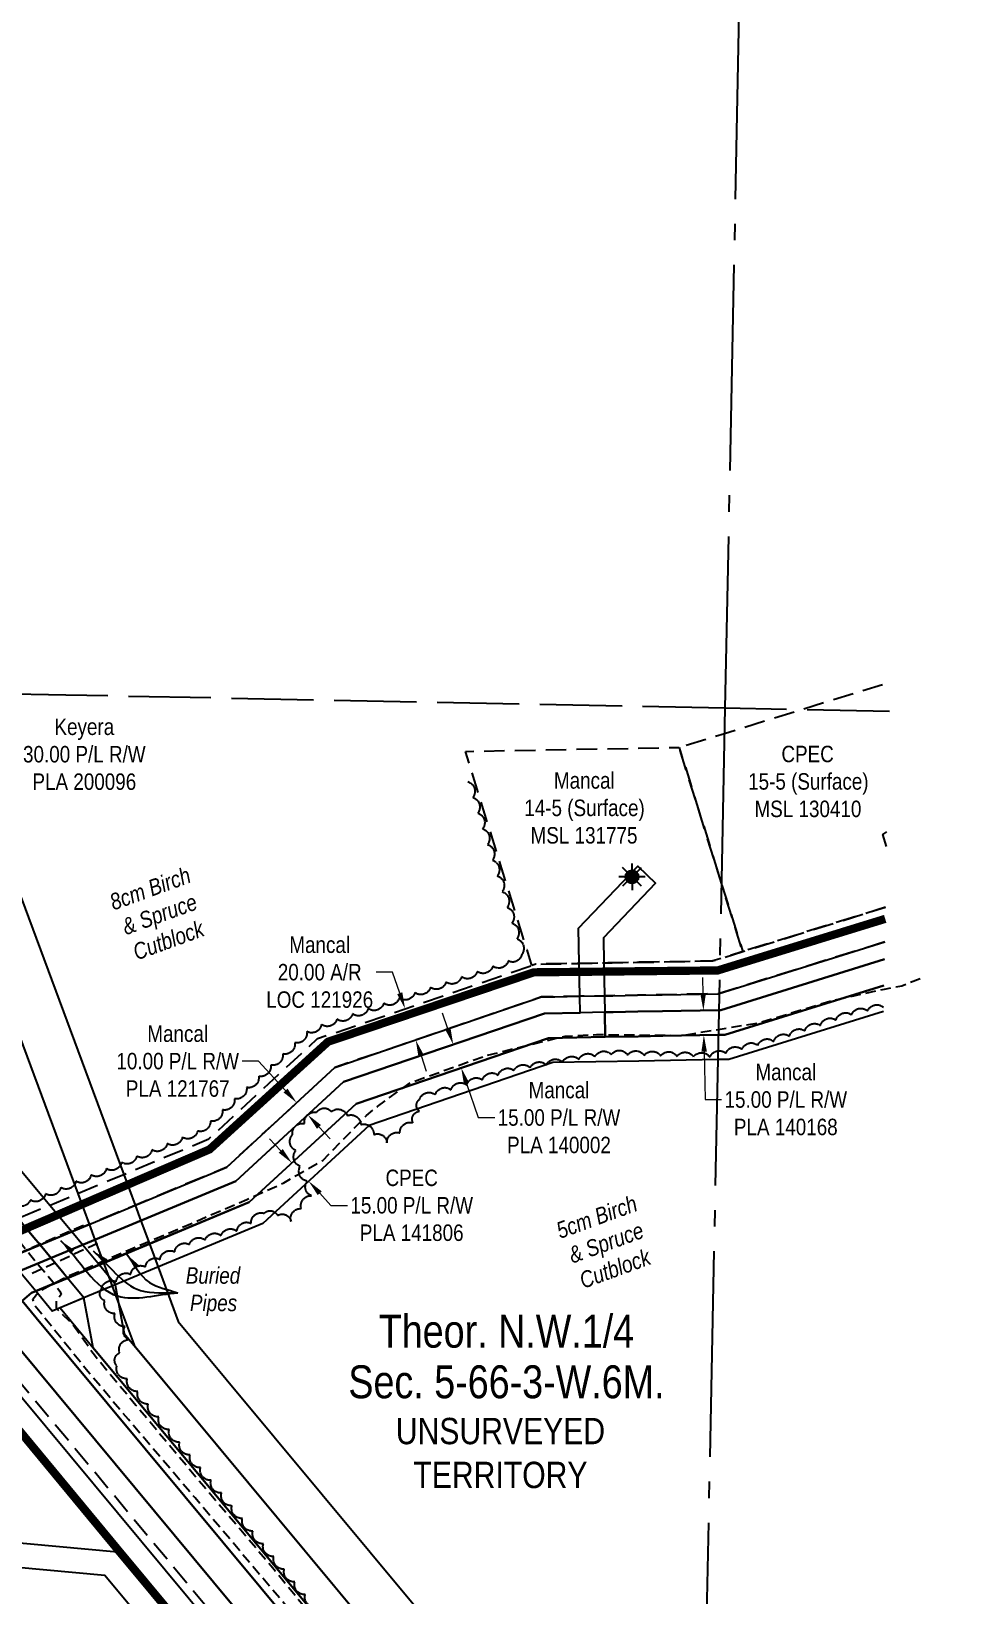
# Model space of a CAD drawing. Extents: x 405326 to 424052, y 6044755 to 6062236.
# Drawn here: x 408330 to 408893, y 6060753 to 6061703 of the extents above; entities that cross this region are included whole.
import ezdxf
from ezdxf.enums import TextEntityAlignment as Align

# ---------------------------------------------------------------- set-up
doc = ezdxf.new("R2010")
doc.units = 0
doc.header["$LTSCALE"] = 5
for name, pattern in [('0', [1, 1, 0]), ('foc-ACCESSROAD', [3.75, 2.5, -1.25]), ('foc-QUARTERLINE', [33, 25, -3, 2, -3]), ('foc-UNSURVEYED', [12.5, 10, -2.5]), ('UG_PIPE', [1.875, 1.25, -0.625])]:
    doc.linetypes.add(name, pattern=pattern)
for name, color, linetype in [('AS-PIPE-UG', 44, 'UG_PIPE'), ('AS-PIPE-UG-T', 44, 'Continuous'), ('AS-ROADS', 254, 'Continuous'), ('C-RW', 13, 'Continuous'), ('C-SYMBOL', 7, 'Continuous'), ('C-WS', 13, 'foc-ACCESSROAD'), ('F-AR', 190, 'foc-ACCESSROAD'), ('F-RW', 190, 'Continuous'), ('F-WS', 190, 'foc-ACCESSROAD'), ('F-WS-S', 190, 'Continuous'), ('L-SECQ', 8, 'foc-QUARTERLINE'), ('L-UNS-T', 3, 'Continuous'), ('L-USEC', 7, 'foc-UNSURVEYED'), ('P-PROPOSED', 10, 'Continuous'), ('T-BUSH', 110, '0'), ('T-BUSH-T', 110, 'Continuous')]:
    doc.layers.add(name, color=color, linetype=linetype)
for name, color, linetype, lineweight in [('C-RW-T', 13, 'Continuous', 9), ('C-WS-T', 13, 'Continuous', 9), ('F-AR-T', 190, 'Continuous', 9), ('F-RW-T', 190, 'Continuous', 9), ('F-WS-T', 190, 'Continuous', 9)]:
    doc.layers.add(name, color=color, linetype=linetype, lineweight=lineweight)
doc.styles.add('175L', font='ARIALN.TTF', dxfattribs={"height": 20})
doc.styles.add('80CG', font='ARIALN.TTF', dxfattribs={"height": 10})
doc.styles.add('80L', font='ARIALN.TTF', dxfattribs={"height": 10})
doc.dimstyles.new('Compass 5 000', dxfattribs={"dimscale": 5, "dimtxt": 9, "dimasz": 2, "dimexe": 0.2, "dimexo": 0.0625, "dimgap": 0.5, "dimtad": 0, "dimtih": 1, "dimtoh": 1, "dimzin": 0, "dimdsep": 46, "dimtxsty": '80CG', "dimcen": 0.1, "dimse1": 1, "dimse2": 1, "dimclrd": 256, "dimclrt": 256, "dimaunit": 1, "dimadec": 4, "dimazin": 0, "dimtfac": 0.06, "dimtofl": 0, "dimtmove": 0, "dimatfit": 1, "dimfxl": 0.2, "dimtolj": 1, "dimtzin": 0, "dimlwd": -1, "dimarcsym": 0})

# ---------------------------------------------------------------- blocks, each defined once
blk = doc.blocks.new('*D914')
at = {"layer": 'F-AR-T', "transparency": 16777216}
for p, q in [((408549.73, 6061130.97), (408539.73, 6061130.97)), ((408554.07, 6061118.26), (408549.73, 6061130.97)), ((408566.99, 6061080.41), (408570.22, 6061070.95))]:
    blk.add_line(p, q, dxfattribs=at)
for points in [[(408555.65, 6061118.8), (408552.49, 6061117.72), (408557.3, 6061108.79)], [(408568.56, 6061080.95), (408565.41, 6061079.87), (408563.76, 6061089.87)]]:
    blk.add_solid(points, dxfattribs=at)
at = {"layer": 'F-AR-T', "transparency": 16777216, "insert": (408505.43, 6061130.97), "char_height": 10, "attachment_point": 5, "style": '80CG'}
blk.add_mtext('\\A1;Mancal\\P20.00 A/R\\PLOC 121926', dxfattribs=at)
blk = doc.blocks.new('*D915')
at = {"layer": 'F-RW-T', "transparency": 16777216}
for p, q in [((408583.35, 6061096.57), (408580.12, 6061106.03)), ((408594.66, 6061063.44), (408601.75, 6061042.67)), ((408601.75, 6061042.67), (408611.75, 6061042.67))]:
    blk.add_line(p, q, dxfattribs=at)
for points in [[(408584.93, 6061097.1), (408581.77, 6061096.03), (408586.58, 6061087.1)], [(408596.23, 6061063.98), (408593.08, 6061062.91), (408591.43, 6061072.91)]]:
    blk.add_solid(points, dxfattribs=at)
at = {"layer": 'F-RW-T', "transparency": 16777216, "insert": (408650.83, 6061042.67), "char_height": 10, "attachment_point": 5, "style": '80CG'}
blk.add_mtext('\\A1;Mancal\\P15.00 P/L R/W\\PPLA 140002', dxfattribs=at)
blk = doc.blocks.new('*D916')
at = {"layer": 'F-RW-T', "transparency": 16777216}
for p, q in [((408468.22, 6061076.94), (408458.22, 6061076.94)), ((408484.66, 6061059.11), (408468.22, 6061076.94)), ((408504.99, 6061037.05), (408511.77, 6061029.69))]:
    blk.add_line(p, q, dxfattribs=at)
for points in [[(408485.89, 6061060.24), (408483.44, 6061057.98), (408491.44, 6061051.75)], [(408506.22, 6061038.18), (408503.76, 6061035.92), (408498.21, 6061044.4)]]:
    blk.add_solid(points, dxfattribs=at)
at = {"layer": 'F-RW-T', "transparency": 16777216, "insert": (408419.14, 6061076.94), "char_height": 10, "attachment_point": 5, "style": '80CG'}
blk.add_mtext('\\A1;Mancal\\P10.00 P/L R/W\\PPLA 121767', dxfattribs=at)
blk = doc.blocks.new('*D917')
at = {"layer": 'F-RW-T', "transparency": 16777216}
for p, q in [((408738.4, 6061117.77), (408738.22, 6061127.77)), ((408739.05, 6061082.77), (408739.58, 6061053.61)), ((408739.58, 6061053.61), (408749.58, 6061053.61))]:
    blk.add_line(p, q, dxfattribs=at)
for points in [[(408740.07, 6061117.8), (408736.74, 6061117.74), (408738.59, 6061107.77)], [(408740.71, 6061082.8), (408737.38, 6061082.74), (408738.86, 6061092.77)]]:
    blk.add_solid(points, dxfattribs=at)
at = {"layer": 'F-RW-T', "transparency": 16777216, "insert": (408788.67, 6061053.61), "char_height": 10, "attachment_point": 5, "style": '80CG'}
blk.add_mtext('\\A1;Mancal\\P15.00 P/L R/W\\PPLA 140168', dxfattribs=at)
blk = doc.blocks.new('GAS')
h = blk.add_hatch(color=255)
h.dxf.hatch_style = 1
edge = h.paths.add_edge_path()
edge.add_arc((0, 0), 0.9, 0, 360)
for p, q in [((-0.81, 0), (-1.62, 0)), ((-0.57, 0.57), (-1.14, 1.14)), ((0, 0.81), (0, 1.62)), ((0.57, 0.57), (1.14, 1.14)), ((1.62, 0), (0.81, 0)), ((-0.57, -0.57), (-1.14, -1.14)), ((0, -0.81), (0, -1.62)), ((1.14, -1.14), (0.57, -0.57))]:
    blk.add_line(p, q)
blk.add_circle((0, 0), 0.8)
blk = doc.blocks.new('*D921')
at = {"layer": 'F-RW-T', "transparency": 16777216}
for p, q in [((408303.54, 6061259.89), (408312.92, 6061263.37)), ((408312.92, 6061263.37), (408322.92, 6061263.37)), ((408256.68, 6061242.5), (408247.31, 6061239.02))]:
    blk.add_line(p, q, dxfattribs=at)
for points in [[(408302.96, 6061261.45), (408304.12, 6061258.33), (408294.17, 6061256.41)], [(408256.1, 6061244.06), (408257.26, 6061240.94), (408266.06, 6061245.98)]]:
    blk.add_solid(points, dxfattribs=at)
at = {"layer": 'F-RW-T', "transparency": 16777216, "insert": (408362.39, 6061263.37), "char_height": 10, "attachment_point": 5, "style": '80CG'}
blk.add_mtext('\\A1;Keyera\\P30.00 P/L R/W\\PPLA 200096', dxfattribs=at)
blk = doc.blocks.new('*D923')
at = {"layer": 'C-RW-T', "transparency": 16777216}
for p, q in [((408481.76, 6061022.44), (408474.98, 6061029.8)), ((408505.48, 6060996.71), (408512.26, 6060989.35)), ((408512.26, 6060989.35), (408522.26, 6060989.35))]:
    blk.add_line(p, q, dxfattribs=at)
for points in [[(408482.99, 6061023.57), (408480.54, 6061021.31), (408488.54, 6061015.09)], [(408506.71, 6060997.84), (408504.25, 6060995.58), (408498.7, 6061004.06)]]:
    blk.add_solid(points, dxfattribs=at)
at = {"layer": 'C-RW-T', "transparency": 16777216, "insert": (408561.34, 6060989.35), "char_height": 10, "attachment_point": 5, "style": '80CG'}
blk.add_mtext('\\A1;CPEC\\P15.00 P/L R/W\\PPLA 141806', dxfattribs=at)

msp = doc.modelspace()

# ---------------------------------------------------------------- linework, layer by layer
at = {"layer": 'AS-PIPE-UG', "flags": 128}
for points in [[(409510.049, 6058742.941), (409521.269, 6058753.304), (409575.891, 6058805.859), (409623.676, 6058850.909), (409666.647, 6058890.547), (409693.365, 6058916.226), (409759.038, 6058976.611), (409793.08, 6059007.569), (409797.968, 6059008.775), (409809.529, 6059011.002), (409820.578, 6059012.399), (409839.303, 6059014.826), (409855.01, 6059015.734), (409859.26, 6059016.322), (409862.023, 6059020.007), (409861.762, 6059033.112), (409861.189, 6059044.5), (409861.126, 6059055.313), (409861.207, 6059070.704), (409861.388, 6059080.991), (409861.023, 6059088.402), (409860.364, 6059100.185), (409853.312, 6059107.755), (409845.052, 6059114.874), (409798.34, 6059167.454), (409717.513, 6059265.511), (409662.739, 6059330.164), (409620.871, 6059379.266), (409580.161, 6059430.075), (409538.091, 6059480.848), (409442.734, 6059595.221), (409409.088, 6059633.261), (409364.663, 6059686.126), (409335.379, 6059722.154), (409245.037, 6059830.77), (409219.818, 6059860.175), (409194.636, 6059891.121), (409168.101, 6059923.368), (409119.407, 6059982.796), (409081.924, 6060027.63), (409036.198, 6060081.887), (408996.241, 6060130.081), (408980.458, 6060149.072), (408952.947, 6060183.153), (408926.465, 6060214.922), (408886.751, 6060261.547), (408857.984, 6060296.288), (408813.06, 6060351.216), (408744.677, 6060434.496), (408710.274, 6060475.907), (408699.745, 6060488.197), (408681.214, 6060509.589), (408662.756, 6060532.974), (408557.768, 6060656.471), (408512.324, 6060712.601), (408480.999, 6060750.829), (408429.669, 6060811.686), (408389.139, 6060859.307), (408364.61, 6060888.358), (408332.132, 6060928.754), (408331.112, 6060932.433), (408334.97, 6060937.24), (408342.103, 6060941.203), (408352.965, 6060946.548), (408387.648, 6060961.619), (408387.622, 6060961.645), (408412.878, 6060972.14), (408446.825, 6060986.791), (408461.138, 6060992.957), (408483.643, 6061002.979), (408491.431, 6061007.644), (408507.229, 6061016.708), (408533.91, 6061043.989), (408540.483, 6061049.522), (408560.466, 6061063.885), (408606.805, 6061080.479), (408654.538, 6061092.239), (408673.672, 6061093.141), (408725.597, 6061092.586), (408772.989, 6061100.441), (408815.482, 6061113.44), (408848.661, 6061120.785), (408859.242, 6061122.784), (408870.278, 6061127.286)], [(408291.955, 6061003.561), (408308.422, 6060985.716), (408329.858, 6060958.871), (408343.156, 6060942.922), (408347.469, 6060937.281), (408348.228, 6060935.255), (408345.358, 6060931.306), (408345.228, 6060926.819), (408355.673, 6060916.89), (408369.114, 6060897.669), (408393.776, 6060868.032), (408435.004, 6060818.73), (408475.876, 6060770.453), (408512.677, 6060725.335), (408554.124, 6060674.372), (408595.484, 6060627.628), (408621.083, 6060598.312), (408669.213, 6060536.95), (408684.211, 6060517.283), (408701.085, 6060495.815), (408713.559, 6060482.198), (408751.195, 6060437.296), (408816.915, 6060359.883), (408864.903, 6060302.027), (408893.829, 6060267.481), (408934.195, 6060218.683), (408959.857, 6060189.148), (408992.199, 6060149.629), (409051.522, 6060077.95), (409089.256, 6060032.233), (409126.161, 6059987.766), (409172.557, 6059933.633), (409203.308, 6059895.012), (409233.532, 6059859.808), (409255.634, 6059833.439), (409340.814, 6059726.849), (409374.096, 6059687.78), (409417.847, 6059636.029), (409451.379, 6059596.877), (409505.957, 6059530.844), (409545.229, 6059481.77), (409586.135, 6059433.458), (409631.654, 6059378.36), (409671.191, 6059333.037), (409728.064, 6059265.227), (409806.005, 6059169.361), (409848.302, 6059119.925), (409864.522, 6059102.26), (409862.985, 6059105), (409865.286, 6059089.246), (409865.685, 6059080.686), (409866.094, 6059068.884), (409866.616, 6059036.831), (409865.874, 6059021.94), (409863.294, 6059014.233), (409854.373, 6059007.244), (409837.572, 6059007.607), (409816.793, 6059007.599), (409803.361, 6059004.216), (409796.01, 6059000.011), (409781.671, 6058987.671), (409747.518, 6058956.297), (409698.773, 6058911.518), (409655.24, 6058870.085), (409624.928, 6058842.067), (409572.673, 6058790.574)], [(408361.98, 6060977.237), (408318.058, 6060958.113)], [(408330.64, 6060948.129), (408371.104, 6060966.686)]]:
    msp.add_lwpolyline(points, dxfattribs=at)
at = {"layer": 'AS-ROADS', "const_width": 4.998, "flags": 128}
msp.add_lwpolyline([(408269.609, 6060935.403), (408318.476, 6060971.674), (408438.499, 6061023.368), (408510.513, 6061088.77), (408635.571, 6061130.945), (408747.307, 6061132.088), (408849.068, 6061163.419)], dxfattribs=at)
at = {"layer": 'C-RW'}
for points in [[(408849.953, 6061207.308), (408847.676, 6061214.639), (408850.133, 6061216.194)], [(408679.44, 6060504.948), (408353.198, 6060896.948), (408333.12, 6060921.074), (408324.55, 6060931.371), (408330.277, 6060936.14), (408332.889, 6060937.226), (408352.141, 6060945.239), (408371.534, 6060953.309), (408462.651, 6060991.231), (408527.663, 6061051.147), (408644.554, 6061091.039), (408678.975, 6061091.674), (408699.043, 6061092.042), (408714.039, 6061092.316), (408747.668, 6061092.935), (408751.616, 6061093.007), (408848.253, 6061123.031)], [(408847.933, 6061107.185), (408754.027, 6061078.051), (408747.365, 6061077.928), (408699.319, 6061077.044), (408647.176, 6061076.087), (408535.501, 6061037.973), (408470.864, 6060978.404), (408381.131, 6060941.058), (408362.149, 6060933.158), (408352.59, 6060929.179), (408347.615, 6060927.109), (408367.802, 6060902.86), (408690.968, 6060514.543)], [(408322.096, 6060981.462), (408331.741, 6060969.876), (408335.482, 6060965.378), (408342.172, 6060957.336), (408348.264, 6060950.013), (408352.186, 6060945.258), (408362.198, 6060933.179), (408352.59, 6060929.179), (408347.615, 6060927.109), (408342.93, 6060925.16), (408332.887, 6060937.226), (408322.849, 6060949.294)]]:
    msp.add_lwpolyline(points, dxfattribs=at)
at = {"layer": 'C-WS', "flags": 128}
msp.add_lwpolyline([(408849.21, 6061170.467), (408762.5, 6061143.586), (408758.921, 6061154.9), (408749.525, 6061185.024), (408723.887, 6061267.573), (408751.363, 6061276.088), (408797.897, 6061290.507), (408851.971, 6061307.265)], dxfattribs=at)
at = {"layer": 'F-AR', "flags": 128}
for points in [[(406673.607, 6059603.383), (406607.515, 6059675.136), (406578.719, 6059705.214), (406549.288, 6059735.964), (406546.3, 6059739.091), (406435.759, 6059845.662), (406405.08, 6059878.11), (406391.479, 6059892.493), (406310.003, 6059978.668), (406284.904, 6060005.215), (406280.297, 6060001.007), (406269.346, 6059991.004), (406171.008, 6059901.184), (406002.743, 6059747.501), (405970.503, 6059718.054), (405955.06, 6059703.957), (405904.407, 6059657.693), (405885.568, 6059640.478), (405872.713, 6059655.829), (405875.283, 6059658.177), (405886.529, 6059668.447), (405889.206, 6059670.893), (405892.433, 6059673.839), (405894.885, 6059676.08), (405897.773, 6059678.718), (405911.277, 6059691.05), (405941.563, 6059718.705), (405959.472, 6059735.068), (405963.164, 6059738.44), (405973.802, 6059748.151), (406176.105, 6059932.924), (406190.869, 6059946.411), (406255.859, 6060005.771), (406280.869, 6060028.613), (406286.173, 6060033.458), (406296.505, 6060042.895), (406311.618, 6060056.699), (406648.632, 6060364.503), (406652.407, 6060367.815), (406728.161, 6060434.277), (406765.482, 6060467.28), (406829.091, 6060524.873), (406948.073, 6060632.624), (407042.847, 6060719.312), (407118.327, 6060790.297), (407131.659, 6060802.834), (407174.744, 6060827.544), (407197.292, 6060847.034), (407218.323, 6060866.83), (407240.114, 6060902.287), (407313.868, 6060969.15), (407401.063, 6061047.848), (407421.238, 6061069.206), (407438.771, 6061092.851), (407460.508, 6061123.512), (407493.531, 6061155.479), (407647.804, 6061298.96), (407662.721, 6061312.905), (407732.148, 6061377.845), (407800.586, 6061440.87), (407811.689, 6061451.095), (407817.417, 6061456.371), (407819.187, 6061457.779), (407829.951, 6061466.341), (407833.864, 6061469.453), (407847.831, 6061452.69), (407863.83, 6061433.493), (407895.275, 6061395.751), (407914.472, 6061372.712), (407924.065, 6061361.195), (407931.332, 6061352.479), (407933.664, 6061349.68), (407960.781, 6061317.135), (407969.336, 6061306.868), (408261.154, 6060956.644), (408283.536, 6060929.766), (408289.933, 6060922.083), (408293.132, 6060918.267), (408299.539, 6060910.562), (408650.23, 6060488.933), (408655.857, 6060482.171), (408662.27, 6060474.46), (408733.463, 6060388.866), (409213.995, 6059811.126), (409223.657, 6059799.509), (409322.023, 6059681.238), (409347.583, 6059650.567), (409516.281, 6059448.133), (409545.742, 6059412.779), (409550.45, 6059407.13), (409844.345, 6059053.527), (409837.693, 6059053.704), (409824.391, 6059054.06), (409820.233, 6059054.171), (409817.749, 6059054.238), (409798.169, 6059077.797), (409545.132, 6059382.241), (409535.059, 6059394.36), (409515.671, 6059417.627), (409321.13, 6059651.088), (409303.164, 6059672.655), (409295.582, 6059681.76), (409213.142, 6059780.826), (409193.938, 6059803.874), (409142.8, 6059865.348), (409133.222, 6059876.873), (408732.84, 6060357.979), (408645.667, 6060462.726), (408639.25, 6060470.436), (408629.626, 6060482.001), (408623.415, 6060489.461), (408382.505, 6060778.945), (408289.426, 6060891.476), (408286.737, 6060894.705), (408284.178, 6060897.776), (408274.579, 6060909.298), (408268.182, 6060916.977), (408205.9, 6060991.765), (408201.69, 6060996.807), (408199.488, 6060999.443), (408193.454, 6061006.668), (408180.655, 6061022.028), (407960.16, 6061286.648), (407942.877, 6061307.391), (407930.711, 6061321.979), (407918.297, 6061336.884), (407908.701, 6061348.405), (407899.074, 6061359.902), (407831.012, 6061441.63), (407830.433, 6061441.169), (407823.614, 6061434.89), (407812.567, 6061424.716), (407745.752, 6061363.186), (407691.394, 6061312.34), (407661.443, 6061284.335), (407507.297, 6061140.972), (407475.749, 6061110.434), (407454.962, 6061081.111), (407436.592, 6061056.339), (407415.054, 6061033.536), (407327.283, 6060954.319), (407255.659, 6060889.386), (407233.968, 6060854.092), (407210.69, 6060832.181), (407186.365, 6060811.155), (407143.647, 6060786.656), (407117.752, 6060762.305), (407056.446, 6060704.649), (406961.532, 6060617.834), (406858.248, 6060524.299), (406778.818, 6060452.377), (406741.557, 6060419.428), (406678.378, 6060364.002), (406667.052, 6060354.065), (406663.276, 6060350.754), (406662.118, 6060349.737), (406311.047, 6060029.092), (406309.992, 6060028.129), (406299.67, 6060018.701), (406310.592, 6060007.147), (406406.172, 6059906.052), (406419.839, 6059891.596), (406449.965, 6059859.733), (406560.455, 6059753.221), (406577.501, 6059735.406), (406606.933, 6059704.657), (406621.845, 6059689.086), (406701.272, 6059602.838)], [(408848.784, 6061149.37), (408748.175, 6061118.113), (408747.598, 6061117.933), (408713.578, 6061117.307), (408698.583, 6061117.031), (408683.584, 6061116.755), (408678.498, 6061116.662), (408663.527, 6061116.387), (408648.385, 6061116.109), (408640.182, 6061115.957), (408514.601, 6061073.099), (408448.964, 6061012.609), (408317.189, 6060957.765), (408308.555, 6060950.579), (408295.062, 6060939.349), (408294.746, 6060935.902), (408293.769, 6060925.267), (408293.13, 6060918.264), (408289.932, 6060922.082), (408283.535, 6060929.766), (408261.153, 6060956.642), (408278.834, 6060955.027), (408282.271, 6060954.714), (408295.768, 6060965.945), (408303.461, 6060972.349), (408306.72, 6060975.062), (408438.017, 6061029.707), (408504.153, 6061090.656), (408634.366, 6061135.096), (408636.687, 6061135.888), (408663.167, 6061136.375), (408678.129, 6061136.65), (408683.216, 6061136.744), (408698.214, 6061137.019), (408713.21, 6061137.295), (408744.385, 6061137.868), (408748.6, 6061139.178), (408762.045, 6061143.358), (408762.502, 6061143.557), (408849.21, 6061170.457)]]:
    msp.add_lwpolyline(points, dxfattribs=at)
at = {"layer": 'F-RW'}
for points in [[(407047.024, 6062186.755), (407146.703, 6062172.299), (407503.635, 6062120.527), (407616.855, 6062104.111), (407628.852, 6062102.37), (407652.848, 6062098.89), (407664.853, 6062097.149), (407746.059, 6062085.372), (407766.542, 6062082.401), (407787.026, 6062079.431), (407945.662, 6062056.43), (407975.742, 6062052.067), (408057.852, 6062040.159), (408028.138, 6061717.639), (408199.3, 6061512.001), (408277.703, 6061300.764), (408386.303, 6061008.184), (408393.266, 6060989.428), (408396.747, 6060980.048), (408401.97, 6060965.977), (408407.194, 6060951.904), (408419.512, 6060918.722), (408623.572, 6060673.548)], [(408600.53, 6060654.401), (408393.215, 6060903.51), (408383.014, 6060930.889), (408379.493, 6060940.376), (408377.237, 6060946.452), (408374.269, 6060954.447), (408369.046, 6060968.52), (408365.564, 6060977.898), (408358.602, 6060996.654), (408245.488, 6061301.401), (408172.987, 6061496.744), (408128.147, 6061550.627), (407997.041, 6061708.13), (408026.693, 6062013.954), (407975.118, 6062021.432), (407945.038, 6062025.794), (407790.629, 6062048.174)], [(407825.304, 6061589.84), (407876.723, 6061508.523), (407882.223, 6061501.914), (407890.204, 6061492.325), (407909.468, 6061469.177), (407932.87, 6061428.022), (407933.256, 6061427.343), (407948.307, 6061400.866), (407955.843, 6061387.621), (407961.995, 6061376.799), (407963.373, 6061374.376), (407979.46, 6061346.084), (408012.806, 6061306.006), (408203.267, 6061077.108), (408295.768, 6060965.946), (408308.555, 6060950.579), (408314.95, 6060942.895), (408324.546, 6060931.365), (408333.117, 6060921.067), (408353.195, 6060896.94), (408679.44, 6060504.946)], [(408666.864, 6060488.606), (408309.174, 6060918.573), (408299.577, 6060930.102), (408294.747, 6060935.904), (408293.181, 6060937.786), (408278.835, 6060955.028), (408187.894, 6061064.316), (407986.415, 6061306.529), (407961.183, 6061336.865), (407948.142, 6061352.542), (407944.604, 6061358.763), (407937.071, 6061372.006), (407931.914, 6061381.072), (407929.539, 6061385.246), (407914.479, 6061411.724), (407889.803, 6061455.107), (407878.072, 6061475.732), (407873.745, 6061480.93), (407860.573, 6061496.751)], [(408643.239, 6060489.071), (408295.358, 6060907.063), (408285.753, 6060918.596), (408279.355, 6060926.276), (407962.553, 6061307.002), (407960.622, 6061309.323), (407931.173, 6061344.708), (407929.756, 6061346.411), (407920.162, 6061357.94), (407910.569, 6061369.466), (407829.95, 6061466.34)], [(407857.825, 6061461.001), (407873.808, 6061441.791), (407905.229, 6061404.03), (407924.404, 6061380.977), (407931.732, 6061372.177), (407933.993, 6061369.449), (407943.58, 6061357.928), (407948.13, 6061352.513), (407961.181, 6061336.785), (407986.415, 6061306.529), (408187.894, 6061064.316), (408278.835, 6060955.028), (408293.181, 6060937.787), (408294.747, 6060935.905), (408299.577, 6060930.102), (408309.174, 6060918.573), (408666.864, 6060488.606)], [(408078.975, 6061304.695), (408337.464, 6060994.257), (408341.422, 6060989.505), (408354.803, 6060973.419), (408361.493, 6060965.377), (408371.534, 6060953.309), (408380.961, 6060941.976), (408381.131, 6060941.058), (408384.856, 6060920.948), (408386.6, 6060911.528), (408706.338, 6060527.337)], [(408317.189, 6060957.765), (408448.964, 6061012.609), (408514.601, 6061073.099), (408640.182, 6061115.957), (408648.385, 6061116.108), (408663.527, 6061116.386), (408678.498, 6061116.661), (408683.584, 6061116.755), (408698.583, 6061117.031), (408713.578, 6061117.307), (408747.598, 6061117.933), (408748.175, 6061118.113), (408848.784, 6061149.37)], [(408848.572, 6061138.837), (408749.205, 6061107.965), (408747.97, 6061107.942), (408713.763, 6061107.318), (408698.767, 6061107.043), (408683.769, 6061106.77), (408678.709, 6061106.669), (408663.707, 6061106.394), (408641.931, 6061105.992), (408519.825, 6061064.319), (408454.438, 6061004.059), (408322.423, 6060949.117)], [(408848.253, 6061123.033), (408751.616, 6061093.007), (408747.668, 6061092.935), (408714.039, 6061092.316), (408699.043, 6061092.043), (408678.975, 6061091.675), (408678.709, 6061106.669), (408683.769, 6061106.77), (408698.767, 6061107.043), (408713.763, 6061107.318), (408747.97, 6061107.942), (408749.205, 6061107.965), (408848.572, 6061138.837)], [(408690.968, 6060514.543), (408367.802, 6060902.86), (408362.149, 6060933.158), (408352.141, 6060945.239), (408348.264, 6060950.014), (408342.172, 6060957.336), (408335.481, 6060965.378), (408331.74, 6060969.874), (408322.096, 6060981.462)], [(408199.478, 6060795.698), (408382.505, 6060778.945), (408623.415, 6060489.461)], [(408603.574, 6060489.851), (408374.951, 6060764.575), (408191.673, 6060781.352)]]:
    msp.add_lwpolyline(points, dxfattribs=at)
at = {"layer": 'F-RW', "flags": 128}
msp.add_lwpolyline([(408322.423, 6060949.117), (408454.438, 6061004.059), (408519.825, 6061064.319), (408641.931, 6061105.992), (408663.707, 6061106.4), (408663.527, 6061116.386), (408663.167, 6061136.375), (408662.782, 6061157.71), (408698.665, 6061195.439), (408709.506, 6061185.128), (408677.849, 6061151.844), (408678.129, 6061136.65), (408678.498, 6061116.661), (408678.701, 6061106.665), (408678.975, 6061091.677), (408644.554, 6061091.039), (408527.663, 6061051.147), (408462.651, 6060991.231), (408330.277, 6060936.14), (408324.549, 6060931.368)], dxfattribs=at)
at = {"layer": 'F-WS', "flags": 128}
msp.add_lwpolyline([(408636.687, 6061135.888), (408634.366, 6061135.096), (408631.398, 6061144.648), (408593.967, 6061265.179), (408723.887, 6061267.573), (408749.525, 6061185.024), (408758.921, 6061154.9), (408762.5, 6061143.586), (408762.045, 6061143.361), (408748.6, 6061139.178), (408744.385, 6061137.868), (408713.21, 6061137.295), (408698.214, 6061137.019), (408683.216, 6061136.744), (408678.129, 6061136.65), (408663.167, 6061136.375), (408636.687, 6061135.888)], close=True, dxfattribs=at)
at = {"layer": 'L-SECQ'}
for p, q in [((408767.096, 6062055.61), (408751.672, 6061291.425)), ((408751.672, 6061291.425), (408719.216, 6059683.108))]:
    msp.add_line(p, q, dxfattribs=at)
at = {"layer": 'L-USEC'}
for p, q in [((408351.098, 6061299.333), (407950.523, 6061307.228)), ((408751.672, 6061291.425), (408351.098, 6061299.333)), ((408351.098, 6061299.333), (408351.098, 6061299.333)), ((408851.611, 6061289.45), (408751.672, 6061291.425))]:
    msp.add_line(p, q, dxfattribs=at)
at = {"layer": 'P-PROPOSED', "const_width": 4.998, "flags": 128}
msp.add_lwpolyline([(408624.183, 6060490.1), (408383.274, 6060779.583), (408290.195, 6060892.115), (408287.505, 6060895.345), (408284.946, 6060898.416), (408275.347, 6060909.938), (408268.95, 6060917.617), (408206.668, 6060992.405), (408202.457, 6060997.448), (408200.255, 6061000.084), (408194.221, 6061007.308), (408181.423, 6061022.668), (407960.928, 6061287.288), (407943.645, 6061308.031), (407931.479, 6061322.62), (407919.065, 6061337.524), (407909.469, 6061349.046), (407899.841, 6061360.543), (407831.155, 6061443.021)], dxfattribs=at)
at = {"layer": 'T-BUSH', "flags": 128}
for points in [[(408595.497, 6061246.765, -0.5205671), (408598.468, 6061237.221, -0.5205671), (408601.439, 6061227.677, -0.5205671), (408604.41, 6061218.133, -0.5205671), (408607.381, 6061208.589, -0.5205671), (408610.352, 6061199.045, -0.5205671), (408613.323, 6061189.501, -0.5205671), (408616.294, 6061179.957, -0.5205671), (408619.265, 6061170.413, -0.5205671), (408622.236, 6061160.869, -0.5205671), (408625.207, 6061151.325, -0.5205671), (408628.178, 6061141.781, -0.5205671), (408620.029, 6061137.894, -0.5205671), (408610.566, 6061134.675, -0.5205671), (408601.103, 6061131.456, -0.5205671), (408591.639, 6061128.238, -0.5205671), (408582.176, 6061125.019, -0.5205671), (408572.713, 6061121.8, -0.5205671), (408563.249, 6061118.581, -0.5205671), (408553.786, 6061115.363, -0.5205671), (408544.323, 6061112.144, -0.5205671), (408534.86, 6061108.925, -0.5205671), (408525.396, 6061105.707, -0.5205671), (408515.933, 6061102.488, -0.5205671), (408506.47, 6061099.269, -0.5205671), (408497.653, 6061094.967, -0.5205671), (408490.324, 6061088.17, -0.5205671), (408482.995, 6061081.372, -0.5205671), (408475.666, 6061074.575, -0.5205671), (408468.337, 6061067.778, -0.5205671), (408461.008, 6061060.981, -0.5205671), (408453.68, 6061054.184, -0.5205671), (408446.351, 6061047.386, -0.5205671), (408439.022, 6061040.589, -0.5205671), (408431.215, 6061034.539, -0.5205671), (408421.974, 6061030.728, -0.5205671), (408412.733, 6061026.917, -0.5205671), (408403.493, 6061023.105, -0.5205671), (408394.252, 6061019.294, -0.5205671), (408385.012, 6061015.483, -0.5205671), (408375.771, 6061011.672, -0.5205671), (408366.531, 6061007.861, -0.5205671), (408357.29, 6061004.049, -0.5205671), (408348.049, 6061000.238, -0.5205671), (408338.809, 6060996.427, -0.5205671), (408329.568, 6060992.616, -0.5205671), (408320.655, 6060990.133, -0.5205671), (408314.247, 6060997.804, -0.5205671), (408307.839, 6061005.475, -0.5205671), (408301.431, 6061013.147, -0.5205671), (408295.023, 6061020.818, -0.5205671), (408288.614, 6061028.49, -0.5205671), (408282.206, 6061036.161, -0.5205671), (408275.798, 6061043.832, -0.5205671), (408269.39, 6061051.504, -0.5205671), (408262.982, 6061059.175, -0.5205671), (408256.574, 6061066.846, -0.5205671), (408250.166, 6061074.518, -0.5205671), (408243.757, 6061082.189, -0.5205671), (408237.349, 6061089.86, -0.5205671), (408230.941, 6061097.532, -0.5205671), (408224.533, 6061105.203, -0.5205671), (408218.125, 6061112.874, -0.5205671), (408211.717, 6061120.546, -0.5205671), (408205.309, 6061128.217, -0.0879577), (408203.187, 6061128.409, -0.0879577)], [(408791.683, 6060642.135, -0.520567), (408784.312, 6060635.383, -0.5205671), (408776.941, 6060628.632, -0.5205671), (408769.57, 6060621.881, -0.5205671), (408762.199, 6060615.129, -0.5205671), (408754.828, 6060608.378, -0.5205671), (408747.456, 6060601.627, -0.5205671), (408740.085, 6060594.876, -0.5205671), (408732.714, 6060588.124, -0.5205671), (408725.343, 6060581.373, -0.5205671), (408717.972, 6060574.622, -0.5205671), (408710.601, 6060567.87, -0.5205671), (408708.085, 6060558.429, -0.5205671), (408706.27, 6060548.6, -0.5205671), (408697.19, 6060546.727, -0.5205671), (408687.237, 6060545.811, -0.5205671), (408677.787, 6060548.65, -0.5205671), (408669.117, 6060544.537, -0.5205671), (408660.539, 6060539.405, -0.5205671), (408651.856, 6060537.71, -0.5205671), (408643.301, 6060542.772, -0.5205671), (408636.418, 6060549.936, -0.5205671), (408630.737, 6060558.16, -0.5205671), (408625.055, 6060566.384, -0.5205671), (408619.374, 6060574.608, -0.5205671), (408614.162, 6060583.132, -0.5205671), (408609.113, 6060591.759, -0.5205671), (408604.064, 6060600.385, -0.5205671), (408598.685, 6060608.809, -0.5205671), (408593.246, 6060617.195, -0.5205671), (408590.591, 6060625.123, -0.5205671), (408598.432, 6060631.323, -0.5205671), (408593.585, 6060638.634, -0.5205671), (408586.942, 6060646.102, -0.5205671), (408580.299, 6060653.571, -0.5205671), (408573.655, 6060661.04, -0.5205671), (408567.012, 6060668.508, -0.5205671), (408560.369, 6060675.977, -0.5205671), (408553.83, 6060683.535, -0.5205671), (408547.472, 6060691.248, -0.5205671), (408541.113, 6060698.961, -0.5205671), (408534.755, 6060706.673, -0.5205671), (408528.397, 6060714.386, -0.5205671), (408522.039, 6060722.099, -0.5205671), (408515.681, 6060729.812, -0.5205671), (408509.323, 6060737.525, -0.5205671), (408502.965, 6060745.238, -0.5205671), (408496.607, 6060752.951, -0.5205671), (408490.249, 6060760.664, -0.5205671), (408483.891, 6060768.377, -0.5205671), (408477.533, 6060776.09, -0.5205671), (408471.175, 6060783.802, -0.5205671), (408464.817, 6060791.515, -0.5205671), (408458.458, 6060799.228, -0.5205671), (408452.1, 6060806.941, -0.5205671), (408445.742, 6060814.654, -0.5205671), (408439.384, 6060822.367, -0.5205671), (408433.026, 6060830.08, -0.5205671), (408426.668, 6060837.793, -0.5205671), (408420.31, 6060845.506, -0.5205671), (408413.952, 6060853.219, -0.5205671), (408407.594, 6060860.931, -0.5205671), (408401.236, 6060868.644, -0.5205671), (408394.878, 6060876.357, -0.5205671), (408388.52, 6060884.07, -0.5205671), (408382.161, 6060891.783, -0.5205671), (408383.808, 6060899.741, -0.5205671), (408389.682, 6060907.829, -0.5205671), (408387.155, 6060915.754, -0.5205671), (408380.971, 6060923.608, -0.5205671), (408374.788, 6060931.461, -0.5205671), (408372.788, 6060938.397, -0.5205671), (408381.691, 6060942.942, -0.5205671), (408390.593, 6060947.488, -0.5205671), (408399.496, 6060952.033, -0.5205671), (408408.398, 6060956.578, -0.5205671), (408417.301, 6060961.124, -0.5205671), (408426.209, 6060965.654, -0.5205671), (408435.837, 6060968.341, -0.5205671), (408445.465, 6060971.028, -0.5205671), (408455.092, 6060973.715, -0.5205671), (408463.685, 6060978.475, -0.5205671), (408471.616, 6060984.558, -0.5205671), (408479.872, 6060983.238, -0.5205671), (408488.014, 6060979.612, -0.5205671), (408494.244, 6060987.428, -0.5205671), (408500.475, 6060995.245, -0.5205671), (408497.908, 6061004.029, -0.5205671), (408493.554, 6061013.023, -0.5205671), (408490.991, 6061022.685, -0.5205671), (408488.855, 6061032.223, -0.5205671), (408496.169, 6061039.036, -0.5205671), (408503.484, 6061045.848, -0.5205671), (408512.434, 6061046.315, -0.5205671), (408522.13, 6061043.885, -0.5205671), (408530.369, 6061038.427, -0.5205671), (408538.322, 6061032.372, -0.5205671), (408546.272, 6061027.316, -0.5205671), (408554.193, 6061033.413, -0.5205671), (408562.114, 6061039.509, -0.5205671), (408566.018, 6061046.58, -0.5205671), (408566.121, 6061053.708, -0.5205671), (408575.668, 6061056.671, -0.5205671), (408585.214, 6061059.634, -0.5205671), (408594.761, 6061062.598, -0.5205671), (408604.307, 6061065.561, -0.5205671), (408613.853, 6061068.524, -0.5205671), (408623.446, 6061071.295, -0.5205671), (408633.298, 6061072.985, -0.5205671), (408643.149, 6061074.675, -0.5205671), (408653.001, 6061076.364, -0.5205671), (408662.853, 6061078.054, -0.5205671), (408672.705, 6061079.743, -0.5205671), (408682.586, 6061081.021, -0.5205671), (408692.578, 6061080.749, -0.5205671), (408702.57, 6061080.476, -0.5205671), (408712.562, 6061080.204, -0.5205671), (408722.554, 6061079.931, -0.5205671), (408732.546, 6061079.659, -0.5205671), (408742.538, 6061079.387, -0.5205671), (408752.245, 6061081.761, -0.5205671), (408761.949, 6061084.157, -0.5205671), (408771.653, 6061086.554, -0.5205671), (408781.357, 6061088.95, -0.5205671), (408790.838, 6061092.101, -0.5205671), (408800.282, 6061095.377, -0.5205671), (408809.725, 6061098.654, -0.5205671), (408819.168, 6061101.93, -0.5205671), (408828.612, 6061105.207, -0.5205671), (408838.339, 6061107.471, -0.5117374), (408847.984, 6061109.692, -0.5117374)]]:
    msp.add_lwpolyline(points, format="xyb", dxfattribs=at)

# ---------------------------------------------------------------- block references
at = {"layer": 'F-WS-S', "xscale": 4.997755000000074, "yscale": 4.997755000000074, "zscale": 4.997755000000074}
msp.add_blockref('GAS', (408695.204, 6061188.918), dxfattribs=at)

# ---------------------------------------------------------------- texts
at = {"layer": 'AS-PIPE-UG-T', "insert": (408423.739, 6060951.758), "char_height": 9.99567, "attachment_point": 1, "style": '80L'}
msp.add_mtext_dynamic_manual_height_columns('\\pi0.29885;{\\fArial Narrow|b0|i1|c0|p34;Buried \\P\\pi2.84549;Pipes}', width=33.75523, gutter_width=49.978, heights=[0], dxfattribs=at)
at = {"layer": 'C-SYMBOL', "color": 3, "style": '175L'}
for s, p in [('Theor. N.W.1/4', (408618.913, 6060896.951)), ('Sec. 5-66-3-W.6M.', (408618.913, 6060866.203))]:
    msp.add_text(s, height=19.99102, dxfattribs=at).set_placement(p, align=Align.BOTTOM_CENTER)
at = {"layer": 'C-WS-T', "insert": (408760.01, 6061268.58), "char_height": 10, "attachment_point": 1, "style": '80L'}
msp.add_mtext_dynamic_manual_height_columns('\\pi26.00361;CPEC\\P\\pi5.75463;15-5 (Surface)\\P\\pi9.62912;MSL 130410', width=82.80531, gutter_width=49.978, heights=[0], dxfattribs=at)
at = {"layer": 'F-WS-T', "insert": (408623.989, 6061252.516), "char_height": 10, "attachment_point": 1, "style": '80L'}
msp.add_mtext_dynamic_manual_height_columns('\\pi23.77987;Mancal\\P\\pi5.75463;14-5 (Surface)\\P\\pi9.58478;MSL 131775', width=82.80531, gutter_width=49.978, heights=[0], dxfattribs=at)
at = {"layer": 'L-UNS-T', "color": 3, "insert": (408615.263, 6060838.837), "char_height": 15.99282, "attachment_point": 5, "style": '80L'}
msp.add_mtext_dynamic_manual_height_columns('UNSURVEYED TERRITORY', width=126.35699, gutter_width=47.479, heights=[0], dxfattribs=at)
at = {"layer": 'T-BUSH-T', "char_height": 9.99567, "attachment_point": 1, "rotation": 20, "style": '80L'}
for s, insert in [('\\pi3.76426;{\\fArial Narrow|b0|i1|c0|p34;8cm Birch \\P\\pi5.69044;& Spruce\\P\\pi6.58705;\\C48;Cutblock}', (408373.238, 6061176.565)), ('\\pi3.73699;{\\fArial Narrow|b0|i1|c0|p34;5cm Birch \\P\\pi5.69044;& Spruce\\P\\pi6.58705;\\C48;Cutblock}', (408644.597, 6060977.081))]:
    msp.add_mtext_dynamic_manual_height_columns(s, width=57.2955, gutter_width=49.978, heights=[0], dxfattribs=dict(at, insert=insert))

# ---------------------------------------------------------------- dimensions: what is measured, and where the dimension line sits
at = {"layer": 'C-RW-T'}
dim = msp.add_aligned_dim(p1=(408489.031, 6061015.543), p2=(408499.195, 6061004.514), distance=-0.67, text='CPEC\\P15.00 P/L R/W\\PPLA 141806', dimstyle='Compass 5 000', dxfattribs=at)
dim.commit()
dim.dimension.update_dxf_attribs({"geometry": '*D923', "text_midpoint": (408561.343, 6060989.353)})
at = {"layer": 'F-AR-T'}
dim = msp.add_linear_dim(base=(408557.3, 6061108.795), p1=(408571.895, 6061092.652), p2=(408565.438, 6061111.572), angle=108.844107, text='Mancal\\P20.00 A/R\\PLOC 121926', dimstyle='Compass 5 000', dxfattribs=at)
dim.commit()
dim.dimension.update_dxf_attribs({"geometry": '*D914', "text_midpoint": (408505.431, 6061130.971), "dimtype": 161})
at = {"layer": 'F-RW-T'}
for base, p1, p2, angle, text, picture, middle in [((408294.166, 6061256.413), (408276.157, 6061218.774), (408304.264, 6061229.206), 20.363928, 'Keyera\\P30.00 P/L R/W\\PPLA 200096', '*D921', (408362.387, 6061263.372)), ((408491.439, 6061051.753), (408496.431, 6061042.759), (408489.656, 6061050.11), 132.662694, 'Mancal\\P10.00 P/L R/W\\PPLA 121767', '*D916', (408419.139, 6061076.942)), ((408738.862, 6061092.773), (408738.849, 6061107.776), (408739.125, 6061092.777), 271.05372, 'Mancal\\P15.00 P/L R/W\\PPLA 140168', '*D917', (408788.668, 6061053.611)), ((408591.426, 6061072.908), (408599.302, 6061091.443), (408604.147, 6061077.249), 288.843675, 'Mancal\\P15.00 P/L R/W\\PPLA 140002', '*D915', (408650.833, 6061042.667))]:
    dim = msp.add_linear_dim(base=base, p1=p1, p2=p2, angle=angle, text=text, dimstyle='Compass 5 000', dxfattribs=at)
    dim.commit()
    dim.dimension.update_dxf_attribs({"geometry": picture, "text_midpoint": middle, "dimtype": 161})

# ---------------------------------------------------------------- leaders
at = {"layer": 'AS-PIPE-UG-T', "color": 2, "path_type": 1}
for points in [[(408347.91, 6060968.019), (408382.557, 6060934.324), (408419.296, 6060936.183)], [(408367.675, 6060961.745), (408396.528, 6060937.64), (408419.296, 6060936.183)], [(408388.137, 6060959.654), (408401.909, 6060942.582), (408419.296, 6060936.183)]]:
    msp.add_leader(points, dimstyle='Compass 5 000', override={"dimgap": 0.5, "dimtad": 0}, dxfattribs=at)

doc.saveas('drawing.dxf')
